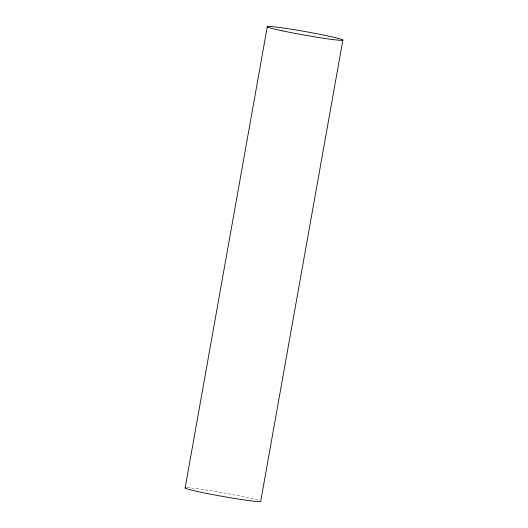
<?xml version="1.0" encoding="UTF-8"?>
<svg xmlns="http://www.w3.org/2000/svg" width="528" height="528" viewBox="0 0 528 528"><rect width="100%" height="100%" fill="white"/><g stroke="black" fill="none" stroke-linecap="round" stroke-linejoin="round"><path stroke-width="0.4" stroke-dasharray="2.64 1.98" d="M186.965 487.661A38.438 1.808 10.1 0 1 222.044 492.631A38.438 1.808 10.1 0 1 258.291 500.26"/><path stroke-width="0.79" d="M185.117 487.997L267.28 26.743M342.883 40.003L260.72 501.257A38.438 1.808 10.1 0 1 221.806 496.267A38.438 1.808 10.1 0 1 185.295 487.74M282.737 30.888A38.438 1.808 10.1 0 0 342.705 40.26A38.438 1.808 10.1 0 0 289.799 28.974A38.438 1.808 10.1 0 0 282.737 30.888"/></g></svg>
